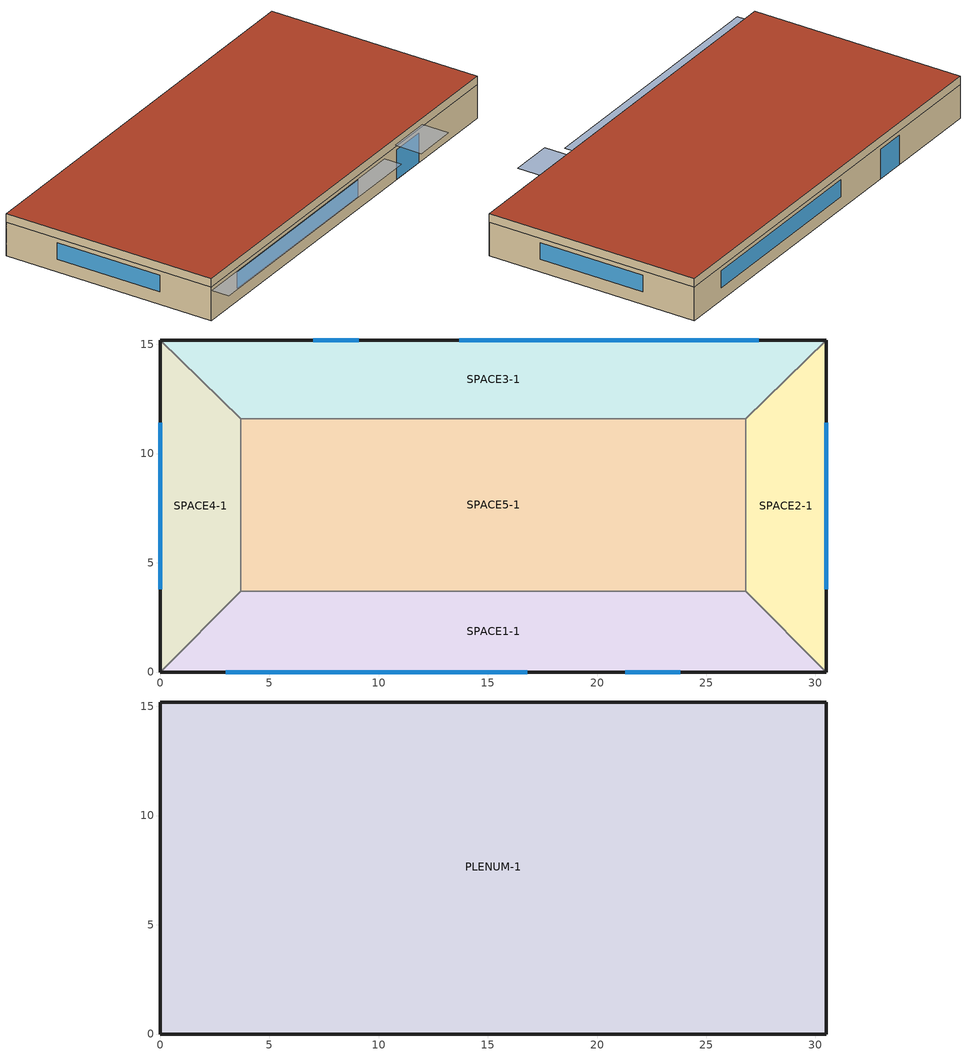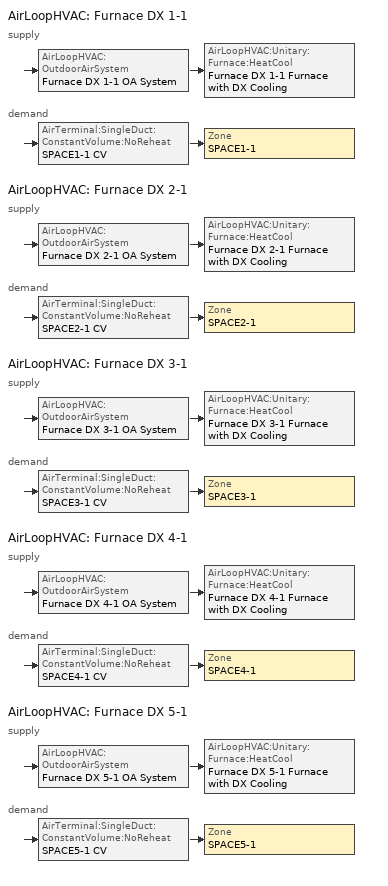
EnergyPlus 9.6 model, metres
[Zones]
SPACE1-1
 floor ground (FLOOR-SLAB-1): 26.8,3.7 30.5,0 0,0 3.7,3.7 z0
 wall outside (WALL-1): 0,0 30.5,0 z0:2.4
 wall to SPACE2-1 (INT-WALL-1): 30.5,0 26.8,3.7 z0:2.4
 wall to SPACE4-1 (INT-WALL-1): 3.7,3.7 0,0 z0:2.4
 wall to SPACE5-1 (INT-WALL-1): 26.8,3.7 3.7,3.7 z0:2.4
 window (Dbl Clr 3mm/13mm Air): 3,0 16.8,0 z0.9:2.1
 window (Sgl Grey 3mm): 21.3,0 23.8,0 z0:2.1
SPACE2-1
 floor ground (FLOOR-SLAB-1): 26.8,11.6 30.5,15.2 30.5,0 26.8,3.7 z0
 wall outside (WALL-1): 30.5,0 30.5,15.2 z0:2.4
 wall to SPACE3-1 (INT-WALL-1): 30.5,15.2 26.8,11.6 z0:2.4
 wall to SPACE5-1 (INT-WALL-1): 26.8,11.6 26.8,3.7 z0:2.4
 window (Dbl Clr 3mm/13mm Air): 30.5,3.8 30.5,11.4 z0.9:2.1
SPACE3-1
 floor ground (FLOOR-SLAB-1): 26.8,11.6 3.7,11.6 0,15.2 30.5,15.2 z0
 wall outside (WALL-1): 30.5,15.2 0,15.2 z0:2.4
 wall to SPACE4-1 (INT-WALL-1): 0,15.2 3.7,11.6 z0:2.4
 wall to SPACE5-1 (INT-WALL-1): 3.7,11.6 26.8,11.6 z0:2.4
 window (Dbl Clr 3mm/13mm Air): 27.4,15.2 13.7,15.2 z0.9:2.1
 window (Sgl Grey 3mm): 9.1,15.2 7,15.2 z0:2.1
SPACE4-1
 floor ground (FLOOR-SLAB-1): 3.7,3.7 0,0 0,15.2 3.7,11.6 z0
 wall outside (WALL-1): 0,15.2 0,0 z0:2.4
 wall to SPACE5-1 (INT-WALL-1): 3.7,3.7 3.7,11.6 z0:2.4
 window (Dbl Clr 3mm/13mm Air): 0,11.4 0,3.8 z0.9:2.1
SPACE5-1
 floor ground (FLOOR-SLAB-1): 26.8,11.6 26.8,3.7 3.7,3.7 3.7,11.6 z0
PLENUM-1
 floor to SPACE1-1 (CLNG-1): 26.8,3.7 30.5,0 0,0 3.7,3.7 z2.4
 floor to SPACE2-1 (CLNG-1): 26.8,11.6 30.5,15.2 30.5,0 26.8,3.7 z2.4
 floor to SPACE3-1 (CLNG-1): 26.8,11.6 3.7,11.6 0,15.2 30.5,15.2 z2.4
 floor to SPACE4-1 (CLNG-1): 3.7,3.7 0,0 0,15.2 3.7,11.6 z2.4
 floor to SPACE5-1 (CLNG-1): 26.8,11.6 26.8,3.7 3.7,3.7 3.7,11.6 z2.4
 wall outside (WALL-1): 0,0 30.5,0 30.5,15.2 0,15.2 0,0 z2.4:3
 roof outside (ROOF-1): 0,15.2 0,0 30.5,0 30.5,15.2 z3
shading: 0,-1.3 0,0 19.8,0 19.8,-1.3 z2.2; 21,-2 21,0 24.1,0 24.1,-2 z2.6
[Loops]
AirLoopHVAC 'Furnace DX 1-1'
 supply: AirLoopHVAC:OutdoorAirSystem 'Furnace DX 1-1 OA System' > AirLoopHVAC:Unitary:Furnace:HeatCool 'Furnace DX 1-1 Furnace with DX Cooling'
 demand: AirTerminal:SingleDuct:ConstantVolume:NoReheat 'SPACE1-1 CV' > Zone 'SPACE1-1'
AirLoopHVAC 'Furnace DX 2-1'
 supply: AirLoopHVAC:OutdoorAirSystem 'Furnace DX 2-1 OA System' > AirLoopHVAC:Unitary:Furnace:HeatCool 'Furnace DX 2-1 Furnace with DX Cooling'
 demand: AirTerminal:SingleDuct:ConstantVolume:NoReheat 'SPACE2-1 CV' > Zone 'SPACE2-1'
AirLoopHVAC 'Furnace DX 3-1'
 supply: AirLoopHVAC:OutdoorAirSystem 'Furnace DX 3-1 OA System' > AirLoopHVAC:Unitary:Furnace:HeatCool 'Furnace DX 3-1 Furnace with DX Cooling'
 demand: AirTerminal:SingleDuct:ConstantVolume:NoReheat 'SPACE3-1 CV' > Zone 'SPACE3-1'
AirLoopHVAC 'Furnace DX 4-1'
 supply: AirLoopHVAC:OutdoorAirSystem 'Furnace DX 4-1 OA System' > AirLoopHVAC:Unitary:Furnace:HeatCool 'Furnace DX 4-1 Furnace with DX Cooling'
 demand: AirTerminal:SingleDuct:ConstantVolume:NoReheat 'SPACE4-1 CV' > Zone 'SPACE4-1'
AirLoopHVAC 'Furnace DX 5-1'
 supply: AirLoopHVAC:OutdoorAirSystem 'Furnace DX 5-1 OA System' > AirLoopHVAC:Unitary:Furnace:HeatCool 'Furnace DX 5-1 Furnace with DX Cooling'
 demand: AirTerminal:SingleDuct:ConstantVolume:NoReheat 'SPACE5-1 CV' > Zone 'SPACE5-1'
[Building]
Building: North Axis {deg}=30; Terrain=City; Loads Convergence Tolerance Value {W}=0.04; Temperature Convergence Tolerance Value {deltaC}=0.4; Solar Distribution=FullExterior; Maximum Number of Warmup Days=25; Minimum Number of Warmup Days=6
[Site:Location]
CHICAGO_IL_USA TMY2-94846: Latitude {deg}=41.78; Longitude {deg}=-87.75; Time Zone {hr}=-6; Elevation {m}=190
[SizingPeriod:DesignDay] Day of Month=21; Humidity Condition Type=Wetbulb; Barometric Pressure {Pa}=99063; Rain Indicator=No; Snow Indicator=No; Daylight Saving Time Indicator=No; Solar Model Indicator=ASHRAEClearSky
Name | Month | Day Type | Maximum Dry-Bulb Temperature {C} | Daily Dry-Bulb Temperature Range {deltaC} | Wetbulb or DewPoint at Maximum Dry-Bulb {C} | Wind Speed {m/s} | Wind Direction {deg} | Sky Clearness
CHICAGO_IL_USA Annual Heating 99% Design Conditions DB | 1 | WinterDesignDay | -17.3 | 0 | -17.3 | 4.9 | 270 | 0
CHICAGO_IL_USA Annual Cooling 1% Design Conditions DB/MCWB | 7 | SummerDesignDay | 31.5 | 10.7 | 23 | 5.3 | 230 | 1
[Site:GroundTemperature:BuildingSurface]
21.5, 21.4, 21.5, 21.5, 22, 22.9, 23, 23.1, 23.1, 22.2, 21.7, 21.6
[Material] Thermal Absorptance=0.9
Name | Roughness | Thickness {m} | Conductivity {W/m-K} | Density {kg/m3} | Specific Heat {J/kg-K} | Solar Absorptance | Visible Absorptance
RG01 | Rough | 0.0127 | 1.442 | 881 | 1674 | 0.65 | 0.65
BR01 | VeryRough | 0.0095 | 0.162 | 1121 | 1464 | 0.7 | 0.7
IN46 | VeryRough | 0.0762 | 0.023 | 24 | 1590 | 0.5 | 0.5
WD01 | MediumSmooth | 0.0191 | 0.115 | 513 | 1381 | 0.78 | 0.78
PW03 | MediumSmooth | 0.0127 | 0.115 | 545 | 1213 | 0.78 | 0.78
IN02 | Rough | 0.0901 | 0.043 | 10 | 837 | 0.75 | 0.75
GP01 | MediumSmooth | 0.0127 | 0.16 | 801 | 837 | 0.75 | 0.75
GP02 | MediumSmooth | 0.0159 | 0.16 | 801 | 837 | 0.75 | 0.75
CC03 | MediumRough | 0.1016 | 1.31 | 2243 | 837 | 0.65 | 0.65
[Material:NoMass]
MAT-CLNG-1: Roughness=Rough; Thermal Resistance {m2-K/W}=0.652259; Thermal Absorptance=0.65; Solar Absorptance=0.65; Visible Absorptance=0.65
[Material:AirGap]
AL21: Thermal Resistance {m2-K/W}=0.157
[WindowMaterial:Glazing] Optical Data Type=SpectralAverage; Thickness {m}=0.003; Infrared Transmittance at Normal Incidence=0; Front Side Infrared Hemispherical Emissivity=0.84; Back Side Infrared Hemispherical Emissivity=0.84; Conductivity {W/m-K}=0.9
Name | Solar Transmittance at Normal Incidence | Front Side Solar Reflectance at Normal Incidence | Back Side Solar Reflectance at Normal Incidence | Visible Transmittance at Normal Incidence | Front Side Visible Reflectance at Normal Incidence | Back Side Visible Reflectance at Normal Incidence
CLEAR 3MM | 0.837 | 0.075 | 0.075 | 0.898 | 0.081 | 0.081
GREY 3MM | 0.626 | 0.061 | 0.061 | 0.611 | 0.061 | 0.061
[WindowMaterial:Gas]
AIR 13MM: Gas Type=Air; Thickness {m}=0.0127
[Construction]
ROOF-1: RG01, BR01, IN46, WD01
WALL-1: WD01, PW03, IN02, GP01
CLNG-1: MAT-CLNG-1
FLOOR-SLAB-1: CC03
INT-WALL-1: GP02, AL21, GP02
Dbl Clr 3mm/13mm Air: CLEAR 3MM, AIR 13MM, CLEAR 3MM
Sgl Grey 3mm: GREY 3MM
[Zone] Type=1; Multiplier=1
Name | Ceiling Height {m} | Volume {m3}
PLENUM-1 | 0.6096 | 283.2
SPACE1-1; SPACE3-1 | 2.4384 | 239.247
SPACE2-1; SPACE4-1 | 2.4384 | 103.311
SPACE5-1 | 2.4384 | 447.683
[People] Number of People Schedule=OCCUPY-1; Number of People Calculation Method=people; Fraction Radiant=0.3; Activity Level Schedule=ActSchd
Name | Zone or ZoneList | Number of People
SPACE1-1 People 1 | SPACE1-1 | 11
SPACE2-1 People 1 | SPACE2-1 | 5
SPACE3-1 People 1 | SPACE3-1 | 11
SPACE4-1 People 1 | SPACE4-1 | 5
SPACE5-1 People 1 | SPACE5-1 | 20
[Lights] Schedule=LIGHTS-1; Design Level Calculation Method=LightingLevel; Return Air Fraction=0; Fraction Radiant=0.59; Fraction Visible=0.2; Fraction Replaceable=0
Name | Zone or ZoneList | Lighting Level {W}
SPACE1-1 Lights 1 | SPACE1-1 | 1584
SPACE2-1 Lights 1 | SPACE2-1 | 684
SPACE3-1 Lights 1 | SPACE3-1 | 1584
SPACE4-1 Lights 1 | SPACE4-1 | 684
SPACE5-1 Lights 1 | SPACE5-1 | 2964
[ElectricEquipment] Schedule=EQUIP-1; Design Level Calculation Method=EquipmentLevel; Fraction Latent=0; Fraction Radiant=0.3; Fraction Lost=0
Name | Zone or ZoneList | Design Level {W}
SPACE1-1 ElecEq 1 | SPACE1-1 | 1056
SPACE2-1 ElecEq 1 | SPACE2-1 | 456
SPACE3-1 ElecEq 1 | SPACE3-1 | 1056
SPACE4-1 ElecEq 1 | SPACE4-1 | 456
SPACE5-1 ElecEq 1 | SPACE5-1 | 1976
[ZoneInfiltration:DesignFlowRate] Schedule=INFIL-SCH; Design Flow Rate Calculation Method=flow/zone; Constant Term Coefficient=0; Temperature Term Coefficient=0; Velocity Term Coefficient=0.2237; Velocity Squared Term Coefficient=0
Name | Zone or ZoneList | Design Flow Rate {m3/s}
SPACE1-1 Infil 1 | SPACE1-1 | 0.0167
SPACE2-1 Infil 1 | SPACE2-1 | 0.00717
SPACE3-1 Infil 1 | SPACE3-1 | 0.0167
SPACE4-1 Infil 1 | SPACE4-1 | 0.00717
SPACE5-1 Infil 1 | SPACE5-1 | 0.031089
[ThermostatSetpoint:DualSetpoint]
All Zones Dual SP Control: Heating Setpoint Temperature Schedule=Htg-SetP-Sch; Cooling Setpoint Temperature Schedule=Clg-SetP-Sch
[ZoneControl:Thermostat] Control Type Schedule=HVACTemplate-Always 4; Control=All Zones Dual SP Control
Name | Zone or ZoneList
SPACE1-1 Thermostat | SPACE1-1
SPACE2-1 Thermostat | SPACE2-1
SPACE3-1 Thermostat | SPACE3-1
SPACE4-1 Thermostat | SPACE4-1
SPACE5-1 Thermostat | SPACE5-1
[DesignSpecification:OutdoorAir] Outdoor Air Method=flow/person; Outdoor Air Flow per Person {m3/s}=0.00944; Outdoor Air Flow per Zone Floor Area {m3/s-m2}=0; Outdoor Air Flow per Zone {m3/s}=0
SZ DSOA SPACE1-1; SZ DSOA SPACE2-1; SZ DSOA SPACE3-1; SZ DSOA SPACE4-1; SZ DSOA SPACE5-1
[Sizing:Zone] Zone Cooling Design Supply Air Temperature Input Method=SupplyAirTemperature; Zone Cooling Design Supply Air Temperature {C}=14; Zone Cooling Design Supply Air Temperature Difference {delta C}=11.11; Zone Heating Design Supply Air Temperature Input Method=SupplyAirTemperature; Zone Heating Design Supply Air Temperature {C}=50; Zone Cooling Design Supply Air Humidity Ratio {kg-H20/kg-air}=0.008; Zone Heating Design Supply Air Humidity Ratio {kg-H2O/kg-air}=0.008; Cooling Design Air Flow Method=DesignDay; Cooling Design Air Flow Rate {m3/s}=0; Cooling Minimum Air Flow Fraction=0; Heating Design Air Flow Method=DesignDay; Heating Design Air Flow Rate {m3/s}=0; Heating Maximum Air Flow Fraction=0
Name | Design Specification Outdoor Air Object | Design Specification Zone Air Distribution Object
SPACE1-1 | SZ DSOA SPACE1-1 | SZ DSZAD SPACE1-1
SPACE2-1 | SZ DSOA SPACE2-1 | SZ DSZAD SPACE2-1
SPACE3-1 | SZ DSOA SPACE3-1 | SZ DSZAD SPACE3-1
SPACE4-1 | SZ DSOA SPACE4-1 | SZ DSZAD SPACE4-1
SPACE5-1 | SZ DSOA SPACE5-1 | SZ DSZAD SPACE5-1
[DesignSpecification:ZoneAirDistribution] Zone Air Distribution Effectiveness in Cooling Mode=1; Zone Air Distribution Effectiveness in Heating Mode=1
SZ DSZAD SPACE1-1; SZ DSZAD SPACE2-1; SZ DSZAD SPACE3-1; SZ DSZAD SPACE4-1; SZ DSZAD SPACE5-1
[Zone equipment]
SPACE1-1: SPACE1-1 CV
SPACE2-1: SPACE2-1 CV
SPACE3-1: SPACE3-1 CV
SPACE4-1: SPACE4-1 CV
SPACE5-1: SPACE5-1 CV
[AirTerminal:SingleDuct:ConstantVolume:NoReheat] Maximum air flow rate {m3/s}=autosize
SPACE1-1 CV; SPACE2-1 CV; SPACE3-1 CV; SPACE4-1 CV; SPACE5-1 CV
[Sizing:System] Type of Load to Size On=Sensible; Design Outdoor Air Flow Rate {m3/s}=autosize; Central Heating Maximum System Air Flow Ratio=1; Preheat Design Set Temperature {C}=7; Preheat Design Humidity Ratio {kg-H2O/kg-air}=0.008; Precool Design Temperature {C}=11; Precool Design Humidity Ratio {kg-H2O/kg-air}=0.008; Central Cooling Design Supply Air Temperature {C}=14; Central Heating Design Supply Air Temperature {C}=50; Type of Zone Sum to Use=NonCoincident; 100% Outdoor Air in Cooling=No; 100% Outdoor Air in Heating=No; Central Cooling Design Supply Air Humidity Ratio {kg-H2O/kg-air}=0.008; Central Heating Design Supply Air Humidity Ratio {kg-H2O/kg-air}=0.008; Cooling Supply Air Flow Rate Method=DesignDay; Cooling Supply Air Flow Rate {m3/s}=0; Heating Supply Air Flow Rate Method=DesignDay; Heating Supply Air Flow Rate {m3/s}=0; System Outdoor Air Method=ZoneSum; Zone Maximum Outdoor Air Fraction=1; Cooling Design Capacity Method=CoolingDesignCapacity; Cooling Design Capacity {W}=autosize; Heating Design Capacity Method=HeatingDesignCapacity; Heating Design Capacity {W}=autosize; Central Cooling Capacity Control Method=OnOff
Furnace DX 1-1; Furnace DX 2-1; Furnace DX 3-1; Furnace DX 4-1; Furnace DX 5-1
[AirLoopHVAC] Design Supply Air Flow Rate {m3/s}=autosize
Furnace DX 1-1; Furnace DX 2-1; Furnace DX 3-1; Furnace DX 4-1; Furnace DX 5-1
[AvailabilityManager:NightCycle] Applicability Schedule=HVACTemplate-Always 1; Fan Schedule=AlwaysOn; Control Type=StayOff; Thermostat Tolerance {deltaC}=0.2; Cycling Run Time Control Type=FixedRunTime; Cycling run time {s}=3600
Furnace DX 1-1 Availability; Furnace DX 2-1 Availability; Furnace DX 3-1 Availability; Furnace DX 4-1 Availability; Furnace DX 5-1 Availability
[AirLoopHVAC:Unitary:Furnace:HeatCool] Supply Air Fan Operating Mode Schedule=FanAvailSched; Maximum Supply Air Temperature {C}=80; Cooling Supply Air Flow Rate {m3/s}=autosize; Heating Supply Air Flow Rate {m3/s}=autosize; No Load Supply Air Flow Rate {m3/s}=autosize; Dehumidification Control Type=None
Name | Controlling Zone or Thermostat Location | Supply Fan | Fan Placement | Heating Coil | Cooling Coil
Furnace DX 1-1 Furnace with DX Cooling | SPACE1-1 | Furnace DX 1-1 Supply Fan | BlowThrough | Furnace DX 1-1 Heating Coil | Furnace DX 1-1 Cooling Coil
Furnace DX 2-1 Furnace with DX Cooling | SPACE2-1 | Furnace DX 2-1 Supply Fan | BlowThrough | Furnace DX 2-1 Heating Coil | Furnace DX 2-1 Cooling Coil
Furnace DX 3-1 Furnace with DX Cooling | SPACE3-1 | Furnace DX 3-1 Supply Fan | DrawThrough | Furnace DX 3-1 Heating Coil | Furnace DX 3-1 Cooling Coil
Furnace DX 4-1 Furnace with DX Cooling | SPACE4-1 | Furnace DX 4-1 Supply Fan | DrawThrough | Furnace DX 4-1 Heating Coil | Furnace DX 4-1 Cooling Coil
Furnace DX 5-1 Furnace with DX Cooling | SPACE5-1 | Furnace DX 5-1 Supply Fan | BlowThrough | Furnace DX 5-1 Heating Coil | Furnace DX 5-1 Cooling Coil
[Coil:Heating:Fuel] Fuel Type=NaturalGas; Gas Burner Efficiency=0.8; Nominal Capacity of the Coil {W}=autosize; Parasitic Electric Load {W}=0; Parasitic Gas Load {W}=0
Name | Part load fraction correlation (function of part load ratio)
Furnace DX 1-1 Heating Coil | Furnace DX 1-1 Heating Coil PLF-FPLR
Furnace DX 2-1 Heating Coil | Furnace DX 2-1 Heating Coil PLF-FPLR
Furnace DX 3-1 Heating Coil | Furnace DX 3-1 Heating Coil PLF-FPLR
[Coil:Cooling:DX:SingleSpeed] Rated Total Cooling Capacity {W}=autosize; Gross Rated Sensible Heat Ratio=autosize; Rated COP=3; Rated Air Flow Rate {m3/s}=autosize; Nominal Time for Condensate Removal to Begin=0; Ratio of Initial Moisture Evaporation Rate and Steady State Latent Capacity=0; Maximum Cycling Rate=0; Latent Capacity Time Constant=0; Condenser Type=AirCooled; Evaporative Condenser Effectiveness=0; Evaporative Condenser Pump Rated Power Consumption=0; Crankcase Heater Capacity=0; Maximum Outdoor Dry-Bulb Temperature for Crankcase Heater Operation=10
Name | Total Cooling Capacity Function of Temperature Curve | Total Cooling Capacity Function of Flow Fraction Curve | Energy Input Ratio Function of Temperature Curve | Energy Input Ratio Function of Flow Fraction Curve | Part Load Fraction Correlation Curve
Furnace DX 1-1 Cooling Coil | Furnace DX 1-1 DX Coil Cap-FT | Furnace DX 1-1 DX Coil Cap-FF | Furnace DX 1-1 DX Coil EIR-FT | Furnace DX 1-1 DX Coil EIR-FF | Furnace DX 1-1 DX Coil PLF
Furnace DX 2-1 Cooling Coil | Furnace DX 2-1 DX Coil Cap-FT | Furnace DX 2-1 DX Coil Cap-FF | Furnace DX 2-1 DX Coil EIR-FT | Furnace DX 2-1 DX Coil EIR-FF | Furnace DX 2-1 DX Coil PLF
Furnace DX 3-1 Cooling Coil | Furnace DX 3-1 DX Coil Cap-FT | Furnace DX 3-1 DX Coil Cap-FF | Furnace DX 3-1 DX Coil EIR-FT | Furnace DX 3-1 DX Coil EIR-FF | Furnace DX 3-1 DX Coil PLF
Furnace DX 4-1 Cooling Coil | Furnace DX 4-1 DX Coil Cap-FT | Furnace DX 4-1 DX Coil Cap-FF | Furnace DX 4-1 DX Coil EIR-FT | Furnace DX 4-1 DX Coil EIR-FF | Furnace DX 4-1 DX Coil PLF
Furnace DX 5-1 Cooling Coil | Furnace DX 5-1 DX Coil Cap-FT | Furnace DX 5-1 DX Coil Cap-FF | Furnace DX 5-1 DX Coil EIR-FT | Furnace DX 5-1 DX Coil EIR-FF | Furnace DX 5-1 DX Coil PLF
[Fan:OnOff] Availability Schedule=AlwaysOn; Fan Efficiency=0.7; Pressure Rise {Pa}=600; Maximum Flow Rate {m3/s}=autosize; Motor Efficiency=0.9; Motor in Airstream Fraction=1
Furnace DX 1-1 Supply Fan; Furnace DX 2-1 Supply Fan; Furnace DX 3-1 Supply Fan; Furnace DX 4-1 Supply Fan; Furnace DX 5-1 Supply Fan
[SetpointManager:SingleZone:Cooling] Control Variable=Temperature; minimum supply air temperature {C}=13; maximum supply air temperature {C}=45
Name | Control Zone | Setpoint Node or NodeList
Furnace DX 1-1 Economizer Supply Air Temp Manager | SPACE1-1 | Furnace DX 1-1 Air Loop Outlet
Furnace DX 2-1 Economizer Supply Air Temp Manager | SPACE2-1 | Furnace DX 2-1 Air Loop Outlet
Furnace DX 3-1 Economizer Supply Air Temp Manager | SPACE3-1 | Furnace DX 3-1 Air Loop Outlet
Furnace DX 4-1 Economizer Supply Air Temp Manager | SPACE4-1 | Furnace DX 4-1 Air Loop Outlet
Furnace DX 5-1 Economizer Supply Air Temp Manager | SPACE5-1 | Furnace DX 5-1 Air Loop Outlet
[SetpointManager:MixedAir] Control Variable=Temperature
Name | Setpoint Node or NodeList
Furnace DX 1-1 Cooling Coil Air Temp Manager | Furnace DX 1-1 Mixed Air Outlet
Furnace DX 2-1 Cooling Coil Air Temp Manager | Furnace DX 2-1 Mixed Air Outlet
Furnace DX 3-1 Cooling Coil Air Temp Manager | Furnace DX 3-1 Mixed Air Outlet
Furnace DX 4-1 Cooling Coil Air Temp Manager | Furnace DX 4-1 Mixed Air Outlet
Furnace DX 5-1 Cooling Coil Air Temp Manager | Furnace DX 5-1 Mixed Air Outlet
[Controller:OutdoorAir] Minimum Outdoor Air Flow Rate {m3/s}=autosize; Maximum Outdoor Air Flow Rate {m3/s}=autosize; Economizer Control Type=DifferentialDryBulb; Economizer Control Action Type=ModulateFlow; Economizer Maximum Limit Dry-Bulb Temperature {C}=19; Lockout Type=NoLockout; Minimum Limit Type=FixedMinimum; Minimum Outdoor Air Schedule=Min OA Sched
Furnace DX 1-1 OA Controller; Furnace DX 2-1 OA Controller; Furnace DX 3-1 OA Controller; Furnace DX 4-1 OA Controller; Furnace DX 5-1 OA Controller
[Coil:Heating:Electric] Efficiency=1; Nominal Capacity of the Coil {W}=autosize
Furnace DX 4-1 Heating Coil; Furnace DX 5-1 Heating Coil
[Schedule:Compact]
OCCUPY-1: Through: 12/31, For: WeekDays SummerDesignDay CustomDay1 CustomDay2, Until: 8:00, 0, Until: 11:00, 1, Until: 12:00, 0.8, Until: 13:00, 0.4, Until: 14:00, 0.8, Until: 18:00, 1, Until: 19:00, 0.5, Until: 21:00, 0.1, Until: 24:00, 0, For: Weekends WinterDesignDay Holiday, Until: 24:00, 0
LIGHTS-1: Through: 12/31, For: WeekDays SummerDesignDay CustomDay1 CustomDay2, Until: 8:00, 0.05, Until: 9:00, 0.9, Until: 10:00, 0.95, Until: 11:00, 1, Until: 12:00, 0.95, Until: 13:00, 0.8, Until: 14:00, 0.9, Until: 18:00, 1, Until: 19:00, 0.6, Until: 21:00, 0.4, Until: 24:00, 0.05, For: Weekends WinterDesignDay Holiday, Until: 24:00, 0.05
EQUIP-1: Through: 12/31, For: WeekDays SummerDesignDay CustomDay1 CustomDay2, Until: 8:00, 0.02, Until: 9:00, 0.4, Until: 14:00, 0.9, Until: 15:00, 0.8, Until: 16:00, 0.7, Until: 18:00, 0.5, Until: 21:00, 0.3, Until: 24:00, 0.02, For: Weekends WinterDesignDay Holiday, Until: 24:00, 0.02
INFIL-SCH: Through: 12/31, For: WeekDays CustomDay1 CustomDay2, Until: 7:00, 1, Until: 21:00, 0, Until: 24:00, 1, For: Weekends Holiday, Until: 24:00, 1, For: SummerDesignDay, Until: 24:00, 1, For: WinterDesignDay, Until: 24:00, 1
ActSchd: Through: 12/31, For: AllDays, Until: 24:00, 117.24
Htg-SetP-Sch: Through: 12/31, For: WeekDays CustomDay1 CustomDay2, Until: 6:00, 13, Until: 7:00, 18, Until: 21:00, 23, Until: 24:00, 13, For: WeekEnds Holiday, Until: 24:00, 13, For: SummerDesignDay, Until: 24:00, 13, For: WinterDesignDay, Until: 24:00, 23
Clg-SetP-Sch: Through: 12/31, For: WeekDays CustomDay1 CustomDay2, Until: 7:00, 32, Until: 21:00, 24, Until: 24:00, 32, For: WeekEnds Holiday, Until: 24:00, 32, For: SummerDesignDay, Until: 24:00, 24, For: WinterDesignDay, Until: 24:00, 32
FanAvailSched: Through: 12/31, For: WeekDays CustomDay1 CustomDay2, Until: 7:00, 0, Until: 21:00, 1, Until: 24:00, 0, For: Weekends Holiday, Until: 24:00, 0, For: SummerDesignDay, Until: 24:00, 1, For: WinterDesignDay, Until: 24:00, 1
Min OA Sched: Through: 12/31, For: WeekDays CustomDay1 CustomDay2, Until: 8:00, 0, Until: 21:00, 1, Until: 24:00, 0, For: Weekends Holiday, Until: 24:00, 0, For: SummerDesignDay, Until: 24:00, 1, For: WinterDesignDay, Until: 24:00, 1
HVACTemplate-Always 4: Through: 12/31, For: AllDays, Until: 24:00, 4
HVACTemplate-Always 1: Through: 12/31, For: AllDays, Until: 24:00, 1
[Schedule:Constant]
AlwaysOn: On/Off, 1
[Curve:Cubic] Coefficient1 Constant=0.8; Coefficient2 x=0.2; Coefficient3 x**2=0; Coefficient4 x**3=0; Minimum Value of x=0; Maximum Value of x=1
Furnace DX 1-1 Heating Coil PLF-FPLR; Furnace DX 2-1 Heating Coil PLF-FPLR; Furnace DX 3-1 Heating Coil PLF-FPLR
[Curve:Biquadratic] Minimum Value of x=12.77778; Maximum Value of x=23.88889; Minimum Value of y=18; Maximum Value of y=46.11111
Name | Coefficient1 Constant | Coefficient2 x | Coefficient3 x**2 | Coefficient4 y | Coefficient5 y**2 | Coefficient6 x*y
Furnace DX 1-1 DX Coil Cap-FT; Furnace DX 2-1 DX Coil Cap-FT; Furnace DX 3-1 DX Coil Cap-FT; Furnace DX 4-1 DX Coil Cap-FT; Furnace DX 5-1 DX Coil Cap-FT | 0.942588 | 0.00954335 | 0.00068377 | -0.0110427 | 5.249e-06 | -9.72e-06
Furnace DX 1-1 DX Coil EIR-FT; Furnace DX 2-1 DX Coil EIR-FT; Furnace DX 3-1 DX Coil EIR-FT; Furnace DX 4-1 DX Coil EIR-FT; Furnace DX 5-1 DX Coil EIR-FT | 0.342414 | 0.034885 | -0.0006237 | 0.00497722 | 0.000437951 | -0.000728028
[Curve:Quadratic]
Name | Coefficient1 Constant | Coefficient2 x | Coefficient3 x**2 | Minimum Value of x | Maximum Value of x
Furnace DX 1-1 DX Coil Cap-FF; Furnace DX 2-1 DX Coil Cap-FF; Furnace DX 3-1 DX Coil Cap-FF; Furnace DX 4-1 DX Coil Cap-FF; Furnace DX 5-1 DX Coil Cap-FF | 0.8 | 0.2 | 0 | 0.5 | 1.5
Furnace DX 1-1 DX Coil EIR-FF; Furnace DX 2-1 DX Coil EIR-FF; Furnace DX 3-1 DX Coil EIR-FF; Furnace DX 4-1 DX Coil EIR-FF; Furnace DX 5-1 DX Coil EIR-FF | 1.1552 | -0.1808 | 0.0256 | 0.5 | 1.5
Furnace DX 1-1 DX Coil PLF; Furnace DX 2-1 DX Coil PLF; Furnace DX 3-1 DX Coil PLF; Furnace DX 4-1 DX Coil PLF; Furnace DX 5-1 DX Coil PLF | 0.85 | 0.15 | 0 | 0 | 1
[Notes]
HVACTemplate-5ZoneFurnaceDX.idf
Basic file description:  1 story building divided into 4 exterior and one interior conditioned zones and ceiling plenum
illustrates the use of HVACTemplate objects to define zone thermostats and
unitary furnace with DX cooling.
Highlights:              HVACTemplate thermostats and unitary systems
Simulation Location/Run: CHICAGO_IL_USA TMY2-94846, 2 design days, 2 run periods,
Run Control executes the run periods using the weather file
Location:                Chicago, IL
Design Days:             CHICAGO_IL_USA Annual Heating 99% Design Conditions DB, MaxDB= -17.3°C
CHICAGO_IL_USA Annual Cooling 1% Design Conditions, MaxDB=  31.5°C MCWB=  23.0°C
Run Period (Weather File): Winter 1/14, Summer 7/7, CHICAGO_IL_USA TMY2-94846
Run Control:             Zone and System sizing with weather file run control (no design days run)
Building: Single floor rectangular building 100 ft x 50 ft. 5 zones - 4 exterior, 1 interior, zone height 8 feet.
Exterior zone depth is 12 feet. There is a 2 foot high return plenum: the overall building height is
10 feet. There are windows on all 4 facades; the south and north facades have glass doors.
The south facing glass is shaded by overhangs. The walls are woodshingle over plywood, R11 insulation,
and gypboard. The roof is a gravel built up roof with R-3 mineral board insulation and plywood sheathing.
The windows are double pane construction with 3mm glass and 13mm air gap.
The window to wall ratio is approximately 0.29.  The south wall and door have overhangs.
The building is oriented 30 degrees east of north.
Floor Area:        463.6 m2 (5000 ft2)
Number of Stories: 1
Zone Description Details:
Internal gains description:     lighting is 1.5 watts/ft2, office equip is 1.0 watts/ft2. There is 1 occupant
per 100 ft2 of floor area. The infiltration is 0.25 air changes per hour.
Interzone Surfaces:             6 interzone surfaces (see diagram)
Internal Mass:                  None
Windows:                        4 ea.:    Double pane clear, 3mm glass, 13mm air gap
Doors:                          2 ea.:    Single pane grey,  3mm glass
Detached Shading:               None
Daylight:                       None
Natural Ventilation:            None
Compact Schedules:              Yes
HVAC:                           Single-zone unitary gas or electric furnace with DX cooling and economizer
serving each zone.  The plenum zone is unconditioned and is not
used for HVAC air flow. All equipment is autosized.
Zonal Equipment:                None
Central Air Handling Equipment: Yes
System Equipment Autosize:      Yes
Purchased Cooling:              None
Purchased Heating:              None
Coils:                          None
Pumps:                          None
Boilers:                        None
Chillers:                       None
Standard Reports:               None
Timestep or Hourly Variables:   Hourly
Time bins Report:               None
HTML Report:                    None
Environmental Emissions:        None
Utility Tariffs:                None
